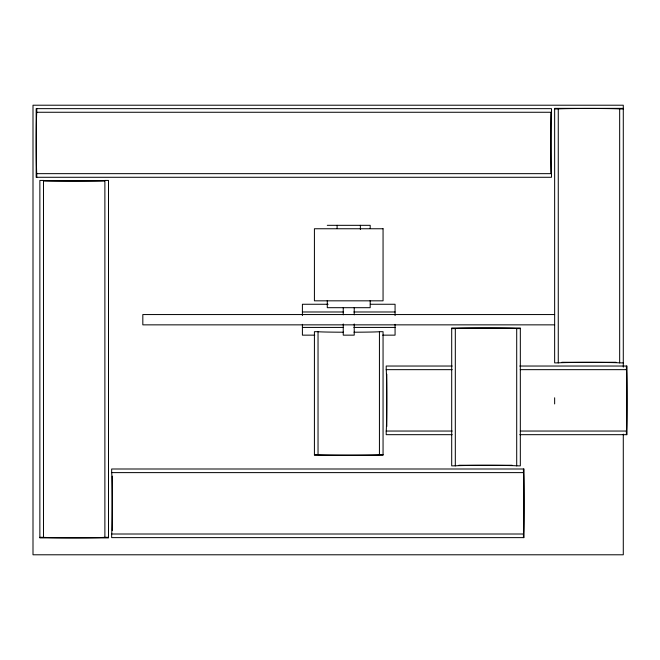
<?xml version="1.0" encoding="UTF-8"?>
<svg xmlns="http://www.w3.org/2000/svg" width="660" height="660" viewBox="0 0 660 660"><rect width="100%" height="100%" fill="white"/><g stroke="black" fill="none" stroke-linecap="round" stroke-linejoin="round"><path stroke-width="0.99" d="M623.288 108.364L554.647 108.364L554.647 362.885L558.269 362.885A30.888 0.536 0 0 1 588.967 362.406A30.888 0.536 0 0 1 619.666 362.885L623.288 362.885M554.647 108.958L558.269 108.958A30.888 0.536 0 0 1 588.967 108.479A30.888 0.536 0 0 1 619.666 108.958L623.288 108.958M36.77 177.284L36.77 173.654A30.888 0.536 -90 0 1 36.292 142.964A30.888 0.536 -90 0 1 36.77 112.266L551.48 112.266L551.48 108.644L36.168 108.644L36.168 177.284L551.48 177.284L551.48 173.654A30.888 0.536 -90 0 1 551.001 142.964A30.888 0.536 -90 0 1 551.48 112.266M36.77 173.654L551.48 173.654M43.486 180.444L39.864 180.444L39.864 537.9L108.504 537.9L108.504 180.444L104.882 180.444A30.888 0.536 0 0 1 74.184 180.923A30.888 0.536 0 0 1 43.486 180.444L43.486 537.306A30.888 0.536 0 0 0 74.184 537.784A30.888 0.536 0 0 0 104.882 537.306L108.504 537.306M43.964 181.038L104.404 181.038M327.286 225.324L370.186 225.324L370.186 228.541M328.144 304.26L302.404 304.26L302.404 315.587M370.359 304.26L395.068 304.26L395.068 315.587M302.404 311.982L343.588 311.982M353.884 311.982L395.068 311.982M554.647 314.556L142.824 314.556L142.824 324.852L554.647 324.852M302.404 327.426L343.588 327.426M353.884 327.426L395.068 327.426M451.696 328.597L455.317 328.597A30.888 0.536 0 0 1 486.007 328.111A30.888 0.536 0 0 1 516.706 328.597L520.327 328.597M343.456 332.211A30.888 0.594 0 0 1 318.037 331.691L314.416 331.691L314.416 455.293L383.056 455.293L383.056 331.691L379.434 331.691A30.888 0.594 0 0 1 354.016 332.211M314.762 335.148L302.404 335.148L302.404 324.34M382.709 335.148L395.068 335.148L395.068 324.34M561.817 362.282L616.118 362.282M452.183 366.036L386.207 366.036L386.207 369.658A30.888 0.536 90 0 1 386.686 400.356A30.888 0.536 90 0 1 386.207 431.046L386.207 434.676L452.183 434.676M519.791 366.036L627 366.036L627 434.676L519.791 434.676M386.207 369.658L452.183 369.658M520.22 369.658L626.398 369.658A30.888 0.536 90 0 1 626.876 400.356A30.888 0.536 90 0 1 626.398 431.046L626.398 434.676M386.207 431.046L452.183 431.046M520.22 431.046L626.398 431.046M314.416 454.633L318.037 454.633A30.888 0.594 0 0 0 348.736 455.161A30.888 0.594 0 0 0 379.434 454.633L383.056 454.633M458.865 465.251L512.135 465.251M455.317 465.853L451.696 465.853L451.696 327.995L520.327 327.995L520.327 465.853L516.706 465.853A30.888 0.536 0 0 0 486.007 465.366A30.888 0.536 0 0 0 455.317 465.853L455.317 328.597M111.664 472.618A30.888 0.536 -90 0 1 112.142 503.308A30.888 0.536 -90 0 1 111.664 534.006L111.664 537.628L524.032 537.628L524.032 468.996L111.664 468.996L111.664 472.618L523.429 472.618A30.888 0.536 90 0 1 523.908 503.308A30.888 0.536 90 0 1 523.429 534.006L523.429 537.628M111.664 534.006L523.429 534.006M39.864 537.306L43.486 537.306M626.398 366.036L626.398 369.658M623.288 367.125L623.288 105.212L33 105.212L33 554.788L623.288 554.788L623.288 434.148M619.666 108.958L619.666 362.885M558.269 108.958L558.269 362.885M554.647 397.79L554.647 403.936M550.877 112.736L550.877 173.184M523.429 468.996L523.429 472.618M516.706 328.597L516.706 465.853M386.801 374.228L386.801 426.476M379.434 331.691L379.434 454.633M370.186 300.49L370.186 307.692L327.286 307.692L327.286 300.49M360.376 225.324L360.376 229.449M354.222 307.692L354.222 314.812M354.222 323.961L354.222 335.148L343.241 335.148L343.241 323.961M343.241 307.692L343.241 314.812M337.095 225.324L337.095 228.541M318.037 331.691L318.037 454.633M112.266 476.165L112.266 530.458M104.882 180.444L104.882 537.306M36.77 108.644L36.77 112.266M383.056 228.756L314.416 228.756L314.416 300.828L383.056 300.828L383.056 228.756"/></g></svg>
